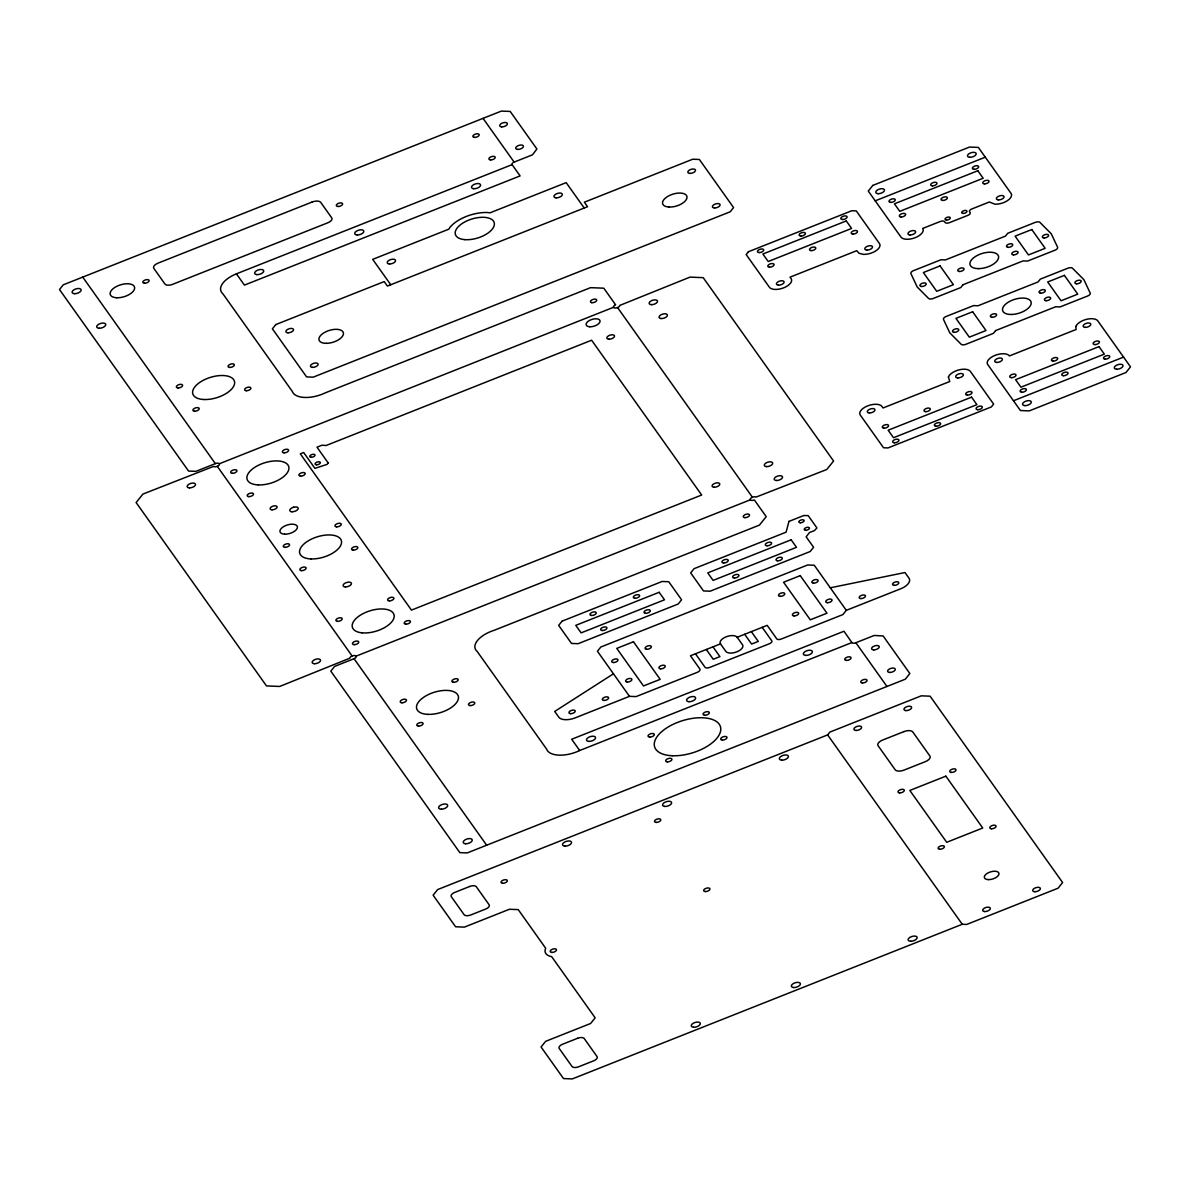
<?xml version="1.0" encoding="UTF-8"?>
<svg xmlns="http://www.w3.org/2000/svg" width="1190" height="1190" viewBox="0 0 1190 1190"><rect width="100%" height="100%" fill="white"/><g stroke="black" fill="none" stroke-linecap="round" stroke-linejoin="round"><path stroke-width="1.5" d="M830.293 587.801L904.965 572.539L909.026 578.251A13.626 6.664 -17.1 0 1 899.685 589.184L846.313 610.351L842.907 614.576L781.28 639.03A3.734 1.83 -17.1 0 1 776.862 638.971L767.178 625.345L737.16 637.26A9.059 4.433 -17.1 0 0 726.138 636.814A9.059 4.433 -17.1 0 0 720.471 643.864L690.453 655.779L699.869 669.018A4.314 2.112 -17.1 0 1 697.176 672.38L636.085 696.596L629.48 696.329L576.109 717.496A13.626 6.664 -17.1 0 1 558.764 717.154L554.704 711.442L613.46 673.793M827.63 734.899L829.906 732.073L921.298 695.823L930.104 696.195L1062.611 882.549L1058.074 888.201L966.667 924.452L962.264 924.273L572.316 1078.914L563.495 1078.557L541.063 1046.992L545.6 1041.339L590.627 1023.489L595.164 1017.837L551.669 956.656A18.252 8.94 -17.1 0 1 545.689 948.252L518.23 909.621L509.424 909.264L464.383 927.129L455.577 926.757L433.13 895.207L437.667 889.555L827.63 734.899L962.264 924.273M613.534 307.288A3.258 1.592 -17.1 0 1 615.647 304.878L603.791 288.188L590.567 287.653L325.376 392.819A24.023 11.751 -17.1 0 1 292.338 391.465L222.887 293.781A24.023 11.751 -17.1 0 1 236.408 273.834L512.087 164.637A3.258 1.592 -17.1 0 1 514.139 162.093L532.48 154.819L536.913 149.018L510.198 111.444L501.377 111.087L63.278 284.827L59.5 289.542L188.57 471.076L195.904 471.344L215.524 463.55A3.258 1.592 -17.1 0 1 219.049 463.535L219.362 463.862A3.258 1.592 -17.1 0 1 217.844 466.063L217.086 466.391A3.258 1.592 -17.1 0 1 213.56 466.406L142.919 494.073L136.121 502.552L266.486 685.916L279.695 686.452L349.934 658.144A3.258 1.592 -17.1 0 1 352.657 655.809A3.258 1.592 -17.1 0 1 356.152 656.285A3.258 1.592 -17.1 0 1 354.04 658.695L334.598 666.415L330.805 671.13L459.846 852.635L467.209 852.933L905.307 679.193L909.844 673.54L883.129 635.966L874.204 635.46L855.863 642.734A3.258 1.592 -17.1 0 1 851.891 642.57L579.694 750.518A24.023 11.751 -17.1 0 1 546.656 749.164L477.205 651.48A24.023 11.751 -17.1 0 1 494.207 630.284L759.413 525.117L766.211 516.639L754.341 499.949A3.258 1.592 -17.1 0 1 750.473 499.904A3.258 1.592 -17.1 0 1 751.916 497.48A3.258 1.592 -17.1 0 1 756.037 497.093L826.767 469.5L833.58 461.021L703.216 277.657L689.992 277.121L619.752 305.428A3.258 1.592 -17.1 0 1 617.03 307.764A3.258 1.592 -17.1 0 1 613.534 307.288L219.287 463.788M875.215 200.842L985.29 157.184M356.093 656.151L750.384 499.785M1013.478 400.762L1123.553 357.104M293.632 507.208L295.908 506.955A4.343 2.127 -17.1 0 1 298.095 508.889A4.343 2.127 -17.1 0 1 294.183 511.507L291.922 511.76M584.231 208.027L566.172 182.635L489.982 212.846L487.603 212.519A28.991 14.191 -17.1 0 0 449.85 227.483L448.883 229.149L372.693 259.361L390.751 284.752M846.313 610.351L814.257 565.25L807.653 564.982L600.831 647.003L597.425 651.242L629.48 696.329M483.036 118.36L514.139 162.093M617.565 307.57L752.422 497.241M855.863 642.734L886.952 686.466M512.087 164.637L520.104 175.912L244.426 285.109L236.408 273.834M762.18 627.338L771.775 640.83A3.704 1.815 -17.1 0 1 769.261 643.79L709.716 667.412A3.882 1.904 -17.1 0 1 705.001 667.218L695.466 653.786M751.336 631.637L758.283 641.41L751.604 644.043L744.657 634.285M737.16 637.26L742.501 644.772A9.059 4.433 -17.1 0 1 736.833 651.837A9.059 4.433 -17.1 0 1 725.826 651.391L720.471 643.864M712.974 646.854L719.92 656.612L713.241 659.26L706.295 649.487M579.694 750.518L571.676 739.243L843.978 631.25L851.891 642.57M82.735 277.106L215.345 463.624M217.264 466.316L352.121 656.002M354.04 658.695L486.651 845.212M292.056 511.76A4.343 2.127 -17.1 0 1 289.869 509.826A4.343 2.127 -17.1 0 1 293.781 507.208M948.4 376.992L949.754 381.514L883.039 407.977L881.968 406.474A11.781 5.757 -17.1 0 0 876.346 404.273L873.549 404.392A11.781 5.757 -17.1 0 0 860.296 415.072L883.53 447.752L887.933 447.946L991.344 406.935L993.62 404.109L970.475 371.563A11.781 5.757 -17.1 0 0 960.464 369.555A11.781 5.757 -17.1 0 0 949.412 375.296L948.4 376.992M1075.834 326.462L1076.117 329.481L1009.403 355.929A11.781 5.757 -17.1 0 0 1003.765 353.742L1000.968 353.861A11.781 5.757 -17.1 0 0 987.715 364.527L1020.41 410.52L1029.231 410.892L1125.963 372.515L1130.5 366.862L1097.805 320.884A11.781 5.757 -17.1 0 0 1087.898 319.024A11.781 5.757 -17.1 0 0 1076.831 324.766L1075.834 326.462M788.97 521.399L786.099 532.168L694.082 568.671L690.676 572.911L703.498 590.939L710.103 591.207L810.182 551.52L813.588 547.281L806.151 536.839L809.498 532.525L814.51 530.547L816.935 527.958L808.174 515.627L803.815 515.508L788.97 521.399M275.797 324.572L272.391 328.812L306.589 376.903L313.193 377.171L730.169 211.805L733.576 207.566L699.378 159.475L692.773 159.207L584.35 202.196L587.562 206.703L387.404 286.076L384.206 281.569L275.797 324.572M328.202 462.955L327.027 464.412L314.933 468.354L303.658 452.498L300.311 453.821L411.443 610.113L701.669 495.025L591.609 340.221L326.075 445.521L321.999 445.209L317.001 447.202L328.202 462.955M748.436 251.73L746.16 254.556L769.409 287.251A11.781 5.757 -17.1 0 0 788.673 285.02L790.368 283.354A11.781 5.757 -17.1 0 0 791.097 278.653L790.026 277.151L856.741 250.688L859.076 253.306L863.434 254.377A11.781 5.757 -17.1 0 0 876.004 250.763A11.781 5.757 -17.1 0 0 879.484 243.593L856.25 210.898L851.847 210.719L748.436 251.73M872.806 185.417L868.269 191.069L900.964 237.063A11.781 5.757 -17.1 0 0 920.242 234.846L921.923 233.18A11.781 5.757 -17.1 0 0 922.652 228.465L940.159 221.518A3.63 1.77 -17.1 0 1 944.562 221.697L945.098 222.456A3.63 1.77 -17.1 0 0 949.501 222.634L967.857 215.36A3.63 1.77 -17.1 0 0 970.118 212.534L969.582 211.775A3.63 1.77 -17.1 0 1 971.858 208.949L989.366 202.003L995.004 204.204A11.781 5.757 -17.1 0 0 1007.558 200.575A11.781 5.757 -17.1 0 0 1011.054 193.405L978.344 147.411L969.538 147.054L872.806 185.417M562.082 621.15L558.675 625.39L571.497 643.433L578.117 643.701L678.181 604.014L681.587 599.775L668.765 581.746L662.161 581.464L562.082 621.15M963.052 284.722L960.776 287.549L933.258 298.467A3.987 1.949 -17.1 0 1 928.542 298.407L917.207 287.013L910.915 273.611A3.987 1.949 -17.1 0 1 913.489 270.666L941.007 259.747L945.41 259.926L1005.461 236.111L1007.737 233.285L1035.255 222.381A3.987 1.949 -17.1 0 1 1039.956 222.426L1051.305 233.835L1057.598 247.237A3.987 1.949 -17.1 0 1 1055.024 250.183L1027.491 261.086L1023.088 260.908L963.052 284.722M995.643 330.567L993.367 333.393L965.849 344.312A3.987 1.949 -17.1 0 1 961.133 344.252L949.798 332.843L943.506 319.441A3.987 1.949 -17.1 0 1 946.08 316.495L973.599 305.592L978.002 305.771L1038.052 281.956L1040.328 279.129L1067.847 268.211A3.987 1.949 -17.1 0 1 1072.547 268.271L1083.897 279.665L1090.189 293.067A3.987 1.949 -17.1 0 1 1087.615 296.012L1060.082 306.931L1055.679 306.752L995.643 330.567M311.959 202.092L158.523 262.945A6.753 3.302 -17.1 0 0 153.986 268.598L164.666 283.637A6.441 3.154 -17.1 0 0 173.472 283.993L326.923 223.14A6.411 3.139 -17.1 0 0 331.46 217.487L320.779 202.449A7.125 3.481 -17.1 0 0 311.959 202.092M846.269 220.924L762.879 254.005L768.219 261.517L851.609 228.435L846.269 220.924M977.823 170.735L894.434 203.817L899.774 211.329L983.178 178.262L977.823 170.735M940.055 265.906L923.366 272.525L936.723 291.312L953.398 284.693L940.055 265.906M1031.79 229.536L1015.1 236.141L1028.457 254.928L1045.147 248.308L1031.79 229.536M972.647 311.75L955.957 318.37L969.314 337.157L985.989 330.537L972.647 311.75M1064.381 275.366L1047.691 281.985L1061.049 300.772L1077.738 294.153L1064.381 275.366M971.561 397.148L888.171 430.215L893.511 437.727L976.901 404.66L971.561 397.148M1098.995 346.617L1015.591 379.684L1020.931 387.196L1104.335 354.129L1098.995 346.617M659.156 592.293L575.767 625.36L581.107 632.872L664.496 599.805L659.156 592.293M791.157 539.799L707.753 572.881L713.107 580.393L796.497 547.326L791.157 539.799M633.452 641.767L616.777 648.386L643.493 685.961L660.167 679.341L633.452 641.767M800.245 575.633L783.57 582.237L810.286 619.812L826.961 613.207L800.245 575.633M469.693 886.476L454.684 892.441A5.429 2.663 -17.1 0 0 451.293 896.665L464.115 914.708A5.429 2.663 -17.1 0 0 470.719 914.976L485.728 909.026A5.429 2.663 -17.1 0 0 489.135 904.787L476.312 886.743A5.429 2.663 -17.1 0 0 469.693 886.476M903.969 731.597L882.623 740.061A7.244 3.54 -17.1 0 0 878.086 745.714L895.178 769.766A7.244 3.54 -17.1 0 0 903.984 770.123L925.344 761.659A7.244 3.54 -17.1 0 0 929.881 756.007L912.775 731.954A7.244 3.54 -17.1 0 0 903.969 731.597M945.857 776.163L909.829 790.443L946.705 842.297L982.732 828.017L945.857 776.163M577.626 1038.275L562.617 1044.225A5.429 2.663 -17.1 0 0 559.211 1048.464L572.033 1066.508A5.429 2.663 -17.1 0 0 578.638 1066.775L593.646 1060.825A5.429 2.663 -17.1 0 0 597.053 1056.586L584.231 1038.543A5.429 2.663 -17.1 0 0 577.626 1038.275M405.879 624.155A3.258 1.592 -17.1 0 0 410.461 621.552A3.258 1.592 -17.1 0 0 405.612 621.359A3.258 1.592 -17.1 0 0 405.879 624.155M389.175 600.846A3.258 1.592 -17.1 0 0 393.905 598.332A3.258 1.592 -17.1 0 0 389.175 597.99A3.258 1.592 -17.1 0 0 389.175 600.846M354.174 644.653A3.258 1.592 -17.1 0 0 358.755 642.064A3.258 1.592 -17.1 0 0 353.906 641.856A3.258 1.592 -17.1 0 0 354.174 644.653M337.603 621.359A3.258 1.592 -17.1 0 0 342.199 618.77A3.258 1.592 -17.1 0 0 337.335 618.562A3.258 1.592 -17.1 0 0 337.603 621.359M589.883 326.774A7.244 3.54 -17.1 0 0 600.087 321.003A7.244 3.54 -17.1 0 0 589.303 320.556A7.244 3.54 -17.1 0 0 589.883 326.774M204.011 399.513A21.747 10.636 -17.1 0 0 234.623 382.183A21.747 10.636 -17.1 0 0 202.255 380.86A21.747 10.636 -17.1 0 0 204.011 399.513M246.315 390.722A3.258 1.592 -17.1 0 0 250.912 388.119A3.258 1.592 -17.1 0 0 246.062 387.925A3.258 1.592 -17.1 0 0 246.315 390.722M229.759 367.427A3.258 1.592 -17.1 0 0 234.341 364.824A3.258 1.592 -17.1 0 0 229.492 364.631A3.258 1.592 -17.1 0 0 229.759 367.427M178.054 387.925A3.258 1.592 -17.1 0 0 182.635 385.322A3.258 1.592 -17.1 0 0 177.786 385.129A3.258 1.592 -17.1 0 0 178.054 387.925M194.61 411.219A3.258 1.592 -17.1 0 0 199.206 408.616A3.258 1.592 -17.1 0 0 194.342 408.423A3.258 1.592 -17.1 0 0 194.61 411.219M490.548 159.921A3.258 1.592 -17.1 0 0 495.219 157.377A3.258 1.592 -17.1 0 0 490.444 157.08A3.258 1.592 -17.1 0 0 490.548 159.921M474.557 137.386A3.258 1.592 -17.1 0 0 479.183 134.797A3.258 1.592 -17.1 0 0 474.364 134.559A3.258 1.592 -17.1 0 0 474.557 137.386M362.043 632.842A21.747 10.636 -17.1 0 0 394.188 616.539A21.747 10.636 -17.1 0 0 363.307 613.505A21.747 10.636 -17.1 0 0 362.043 632.842M232.63 473.322A3.258 1.592 -17.1 0 0 236.914 470.571A3.258 1.592 -17.1 0 0 231.842 470.675A3.258 1.592 -17.1 0 0 232.63 473.322M284.053 452.825A3.258 1.592 -17.1 0 0 288.649 450.222A3.258 1.592 -17.1 0 0 283.8 450.028A3.258 1.592 -17.1 0 0 284.053 452.825M300.624 476.119A3.258 1.592 -17.1 0 0 305.205 473.516A3.258 1.592 -17.1 0 0 300.356 473.322A3.258 1.592 -17.1 0 0 300.624 476.119M248.918 496.617A3.258 1.592 -17.1 0 0 253.5 494.014A3.258 1.592 -17.1 0 0 248.65 493.82A3.258 1.592 -17.1 0 0 248.918 496.617M258.304 484.91A21.747 10.636 -17.1 0 0 288.917 467.581A21.747 10.636 -17.1 0 0 256.549 466.257A21.747 10.636 -17.1 0 0 258.304 484.91M714.178 487.231A3.987 1.949 -17.1 0 0 719.786 484.047A3.987 1.949 -17.1 0 0 713.851 483.809A3.987 1.949 -17.1 0 0 714.178 487.231M608.923 339.195A3.987 1.949 -17.1 0 0 614.531 336.011A3.987 1.949 -17.1 0 0 608.596 335.773A3.987 1.949 -17.1 0 0 608.923 339.195M310.932 558.928A21.747 10.636 -17.1 0 0 341.545 541.614A21.747 10.636 -17.1 0 0 309.177 540.29A21.747 10.636 -17.1 0 0 310.932 558.928M336.681 526.843A3.258 1.592 -17.1 0 0 341.277 524.24A3.258 1.592 -17.1 0 0 336.428 524.046A3.258 1.592 -17.1 0 0 336.681 526.843M353.252 550.137A3.258 1.592 -17.1 0 0 357.833 547.534A3.258 1.592 -17.1 0 0 352.984 547.341A3.258 1.592 -17.1 0 0 353.252 550.137M301.546 570.635A3.258 1.592 -17.1 0 0 306.127 568.047A3.258 1.592 -17.1 0 0 301.278 567.838A3.258 1.592 -17.1 0 0 301.546 570.635M284.975 547.341A3.258 1.592 -17.1 0 0 289.572 544.737A3.258 1.592 -17.1 0 0 284.722 544.544A3.258 1.592 -17.1 0 0 284.975 547.341M345.353 586.908A4.343 2.127 -17.1 0 0 351.466 583.442A4.343 2.127 -17.1 0 0 344.996 583.189A4.343 2.127 -17.1 0 0 345.353 586.908M591.742 302.662A3.258 1.592 -17.1 0 0 596.726 300.356A3.258 1.592 -17.1 0 0 592.293 299.702A3.258 1.592 -17.1 0 0 591.742 302.662M144.54 283.205A3.258 1.592 -17.1 0 0 149.137 280.602A3.258 1.592 -17.1 0 0 144.273 280.409A3.258 1.592 -17.1 0 0 144.54 283.205M338.02 206.48A3.258 1.592 -17.1 0 0 342.616 203.877A3.258 1.592 -17.1 0 0 337.752 203.683A3.258 1.592 -17.1 0 0 338.02 206.48M116.769 297.753A12.688 6.203 -17.1 0 0 134.634 287.653A12.688 6.203 -17.1 0 0 115.742 286.879A12.688 6.203 -17.1 0 0 116.769 297.753M189.403 487.87A4.343 2.127 -17.1 0 0 195.532 484.404A4.343 2.127 -17.1 0 0 189.046 484.152A4.343 2.127 -17.1 0 0 189.403 487.87M314.428 663.722A4.343 2.127 -17.1 0 0 320.541 660.257A4.343 2.127 -17.1 0 0 314.071 659.989A4.343 2.127 -17.1 0 0 314.428 663.722M988.295 879.618A7.616 3.719 -17.1 0 0 999.02 873.564A7.616 3.719 -17.1 0 0 987.685 873.088A7.616 3.719 -17.1 0 0 988.295 879.618M939.803 849.258A3.258 1.592 -17.1 0 0 944.384 846.655A3.258 1.592 -17.1 0 0 939.535 846.462A3.258 1.592 -17.1 0 0 939.803 849.258M951.435 772.429A3.258 1.592 -17.1 0 0 956.016 769.826A3.258 1.592 -17.1 0 0 951.167 769.632A3.258 1.592 -17.1 0 0 951.435 772.429M899.536 792.897A3.258 1.592 -17.1 0 0 904.311 790.413A3.258 1.592 -17.1 0 0 899.625 790.011A3.258 1.592 -17.1 0 0 899.536 792.897M991.478 828.761A3.258 1.592 -17.1 0 0 996.075 826.158A3.258 1.592 -17.1 0 0 991.225 825.964A3.258 1.592 -17.1 0 0 991.478 828.761M660.822 318.518A4.343 2.127 -17.1 0 0 667.412 315.38A4.343 2.127 -17.1 0 0 661.447 314.577A4.343 2.127 -17.1 0 0 660.822 318.518M766.553 466.599A4.343 2.127 -17.1 0 0 772.682 463.133A4.343 2.127 -17.1 0 0 766.211 462.865A4.343 2.127 -17.1 0 0 766.553 466.599M651.421 304.655A4.343 2.127 -17.1 0 0 657.535 301.189A4.343 2.127 -17.1 0 0 651.064 300.921A4.343 2.127 -17.1 0 0 651.421 304.655M776.445 480.492A4.343 2.127 -17.1 0 0 782.559 477.026A4.343 2.127 -17.1 0 0 776.088 476.759A4.343 2.127 -17.1 0 0 776.445 480.492M805.749 655.407A4.715 2.306 -17.1 0 0 812.413 651.659A4.715 2.306 -17.1 0 0 805.422 651.361A4.715 2.306 -17.1 0 0 805.749 655.407M688.876 701.698A4.715 2.306 -17.1 0 0 695.659 698.039A4.715 2.306 -17.1 0 0 688.787 697.593A4.715 2.306 -17.1 0 0 688.876 701.698M588.946 741.4A4.715 2.306 -17.1 0 0 595.58 737.636A4.715 2.306 -17.1 0 0 588.559 737.354A4.715 2.306 -17.1 0 0 588.946 741.4M256.475 274.578A4.715 2.306 -17.1 0 0 263.704 271.275A4.715 2.306 -17.1 0 0 257.352 270.279A4.715 2.306 -17.1 0 0 256.475 274.578M357.283 234.995A4.715 2.306 -17.1 0 0 363.813 231.187A4.715 2.306 -17.1 0 0 356.717 230.994A4.715 2.306 -17.1 0 0 357.283 234.995M473.441 188.689A4.715 2.306 -17.1 0 0 480.596 185.298A4.715 2.306 -17.1 0 0 474.141 184.405A4.715 2.306 -17.1 0 0 473.441 188.689M873.787 649.889A3.987 1.949 -17.1 0 0 879.261 646.646A3.987 1.949 -17.1 0 0 873.222 646.542A3.987 1.949 -17.1 0 0 873.787 649.889M889.689 672.439A3.987 1.949 -17.1 0 0 895.297 669.256A3.987 1.949 -17.1 0 0 889.361 669.018A3.987 1.949 -17.1 0 0 889.689 672.439M517.62 149.405A3.987 1.949 -17.1 0 0 523.436 146.355A3.987 1.949 -17.1 0 0 517.695 145.879A3.987 1.949 -17.1 0 0 517.62 149.405M501.6 126.854A3.987 1.949 -17.1 0 0 507.416 123.805A3.987 1.949 -17.1 0 0 501.674 123.344A3.987 1.949 -17.1 0 0 501.6 126.854M99.35 328.262A4.715 2.306 -17.1 0 0 105.746 324.379A4.715 2.306 -17.1 0 0 98.547 324.334A4.715 2.306 -17.1 0 0 99.35 328.262M74.643 293.692A4.715 2.306 -17.1 0 0 81.173 289.884A4.715 2.306 -17.1 0 0 74.092 289.691A4.715 2.306 -17.1 0 0 74.643 293.692M441.475 809.2A4.715 2.306 -17.1 0 0 447.663 805.214A4.715 2.306 -17.1 0 0 440.33 805.362A4.715 2.306 -17.1 0 0 441.475 809.2M465.647 843.755A4.715 2.306 -17.1 0 0 472.281 840.006A4.715 2.306 -17.1 0 0 465.275 839.723A4.715 2.306 -17.1 0 0 465.647 843.755M862.304 682.941A3.258 1.592 -17.1 0 0 867.079 680.457A3.258 1.592 -17.1 0 0 862.408 680.055A3.258 1.592 -17.1 0 0 862.304 682.941M846.209 660.39A3.258 1.592 -17.1 0 0 851.058 657.966A3.258 1.592 -17.1 0 0 846.447 657.475A3.258 1.592 -17.1 0 0 846.209 660.39M418.478 726.093A3.258 1.592 -17.1 0 0 423.075 723.49A3.258 1.592 -17.1 0 0 418.211 723.297A3.258 1.592 -17.1 0 0 418.478 726.093M401.908 702.784A3.258 1.592 -17.1 0 0 406.504 700.196A3.258 1.592 -17.1 0 0 401.655 699.988A3.258 1.592 -17.1 0 0 401.908 702.784M470.11 705.581A3.258 1.592 -17.1 0 0 474.78 703.022A3.258 1.592 -17.1 0 0 469.99 702.74A3.258 1.592 -17.1 0 0 470.11 705.581M453.375 682.272A3.258 1.592 -17.1 0 0 458.21 679.832A3.258 1.592 -17.1 0 0 453.598 679.356A3.258 1.592 -17.1 0 0 453.375 682.272M427.879 714.372A21.747 10.636 -17.1 0 0 458.477 697.057A21.747 10.636 -17.1 0 0 426.124 695.734A21.747 10.636 -17.1 0 0 427.879 714.372M744.791 517.62A3.258 1.592 -17.1 0 0 749.536 515.121A3.258 1.592 -17.1 0 0 744.836 514.749A3.258 1.592 -17.1 0 0 744.791 517.62M649.725 737.071A3.258 1.592 -17.1 0 0 654.322 734.468A3.258 1.592 -17.1 0 0 649.472 734.275A3.258 1.592 -17.1 0 0 649.725 737.071M672.276 755.739A34.421 16.853 -17.1 0 0 720.753 728.31A34.421 16.853 -17.1 0 0 669.509 726.212A34.421 16.853 -17.1 0 0 672.276 755.739M722.389 740.046A3.258 1.592 -17.1 0 0 727.001 737.458A3.258 1.592 -17.1 0 0 722.152 737.235A3.258 1.592 -17.1 0 0 722.389 740.046M704.822 715.25A3.258 1.592 -17.1 0 0 709.359 712.617A3.258 1.592 -17.1 0 0 704.465 712.468A3.258 1.592 -17.1 0 0 704.822 715.25M667.367 761.868A3.258 1.592 -17.1 0 0 671.948 759.265A3.258 1.592 -17.1 0 0 667.099 759.071A3.258 1.592 -17.1 0 0 667.367 761.868M1034.794 891.712A3.987 1.949 -17.1 0 0 1040.402 888.528A3.987 1.949 -17.1 0 0 1034.467 888.29A3.987 1.949 -17.1 0 0 1034.794 891.712M984.517 911.54A3.987 1.949 -17.1 0 0 990.363 908.52A3.987 1.949 -17.1 0 0 984.666 908.015A3.987 1.949 -17.1 0 0 984.517 911.54M905.888 710.594A3.987 1.949 -17.1 0 0 911.644 707.514A3.987 1.949 -17.1 0 0 905.843 707.113A3.987 1.949 -17.1 0 0 905.888 710.594M855.997 730.452A3.987 1.949 -17.1 0 0 861.605 727.269A3.987 1.949 -17.1 0 0 855.67 727.03A3.987 1.949 -17.1 0 0 855.997 730.452M693.711 1027.253A4.715 2.306 -17.1 0 0 700.345 1023.489A4.715 2.306 -17.1 0 0 693.339 1023.207A4.715 2.306 -17.1 0 0 693.711 1027.253M793.789 987.551A4.715 2.306 -17.1 0 0 800.424 983.803A4.715 2.306 -17.1 0 0 793.403 983.52A4.715 2.306 -17.1 0 0 793.789 987.551M910.781 941.26A4.715 2.306 -17.1 0 0 917.163 937.378A4.715 2.306 -17.1 0 0 909.948 937.348A4.715 2.306 -17.1 0 0 910.781 941.26M564.952 846.135A4.715 2.306 -17.1 0 0 571.587 842.386A4.715 2.306 -17.1 0 0 564.566 842.104A4.715 2.306 -17.1 0 0 564.952 846.135M664.6 806.418A4.715 2.306 -17.1 0 0 671.651 802.967A4.715 2.306 -17.1 0 0 665.076 802.179A4.715 2.306 -17.1 0 0 664.6 806.418M781.785 760.157A4.715 2.306 -17.1 0 0 788.42 756.394A4.715 2.306 -17.1 0 0 781.399 756.111A4.715 2.306 -17.1 0 0 781.785 760.157M389.457 263.972A4.343 2.127 -17.1 0 0 395.571 260.521A4.343 2.127 -17.1 0 0 389.1 260.253A4.343 2.127 -17.1 0 0 389.457 263.972M556.132 197.823A4.343 2.127 -17.1 0 0 562.364 194.431A4.343 2.127 -17.1 0 0 555.998 194.044A4.343 2.127 -17.1 0 0 556.132 197.823M464.65 239.621A20.29 9.937 -17.1 0 0 494.386 224.211A20.29 9.937 -17.1 0 0 465.275 221.682A20.29 9.937 -17.1 0 0 464.65 239.621M690.036 173.398A3.987 1.949 -17.1 0 0 695.51 170.14A3.987 1.949 -17.1 0 0 689.471 170.051A3.987 1.949 -17.1 0 0 690.036 173.398M714.491 207.967A3.987 1.949 -17.1 0 0 720.099 204.784A3.987 1.949 -17.1 0 0 714.164 204.546A3.987 1.949 -17.1 0 0 714.491 207.967M312.524 367.368A3.987 1.949 -17.1 0 0 318.132 364.2A3.987 1.949 -17.1 0 0 312.197 363.962A3.987 1.949 -17.1 0 0 312.524 367.368M287.95 332.798A3.987 1.949 -17.1 0 0 293.558 329.63A3.987 1.949 -17.1 0 0 287.623 329.392A3.987 1.949 -17.1 0 0 287.95 332.798M669.167 207.045A12.688 6.203 -17.1 0 0 687.017 196.945A12.688 6.203 -17.1 0 0 668.14 196.172A12.688 6.203 -17.1 0 0 669.167 207.045M326.283 343.33A12.688 6.203 -17.1 0 0 343.375 332.813A12.688 6.203 -17.1 0 0 323.918 332.813A12.688 6.203 -17.1 0 0 326.283 343.33M627.294 682.048A3.258 1.592 -17.1 0 0 631.89 679.445A3.258 1.592 -17.1 0 0 627.041 679.252A3.258 1.592 -17.1 0 0 627.294 682.048M613.4 662.518A3.258 1.592 -17.1 0 0 617.997 659.914A3.258 1.592 -17.1 0 0 613.148 659.721A3.258 1.592 -17.1 0 0 613.4 662.518M646.512 649.264A3.258 1.592 -17.1 0 0 651.361 646.839A3.258 1.592 -17.1 0 0 646.75 646.348A3.258 1.592 -17.1 0 0 646.512 649.264M660.792 668.825A3.258 1.592 -17.1 0 0 665.24 666.147A3.258 1.592 -17.1 0 0 660.272 666.088A3.258 1.592 -17.1 0 0 660.792 668.825M794.087 615.899A3.258 1.592 -17.1 0 0 798.683 613.311A3.258 1.592 -17.1 0 0 793.834 613.103A3.258 1.592 -17.1 0 0 794.087 615.899M780.194 596.369A3.258 1.592 -17.1 0 0 784.79 593.765A3.258 1.592 -17.1 0 0 779.941 593.572A3.258 1.592 -17.1 0 0 780.194 596.369M813.395 583.13A3.258 1.592 -17.1 0 0 818.155 580.631A3.258 1.592 -17.1 0 0 813.454 580.259A3.258 1.592 -17.1 0 0 813.395 583.13M827.452 602.676A3.258 1.592 -17.1 0 0 832.048 600.072A3.258 1.592 -17.1 0 0 827.184 599.879A3.258 1.592 -17.1 0 0 827.452 602.676M591.668 615.468A3.258 1.592 -17.1 0 0 596.25 612.865A3.258 1.592 -17.1 0 0 591.4 612.672A3.258 1.592 -17.1 0 0 591.668 615.468M635.029 598.273A3.258 1.592 -17.1 0 0 639.625 595.669A3.258 1.592 -17.1 0 0 634.761 595.476A3.258 1.592 -17.1 0 0 635.029 598.273M645.471 613.281A3.258 1.592 -17.1 0 0 650.305 610.857A3.258 1.592 -17.1 0 0 645.709 610.366A3.258 1.592 -17.1 0 0 645.471 613.281M602.482 630.507A3.258 1.592 -17.1 0 0 606.93 627.829A3.258 1.592 -17.1 0 0 601.962 627.77A3.258 1.592 -17.1 0 0 602.482 630.507M570.664 713.658A3.258 1.592 -17.1 0 0 575.246 711.07A3.258 1.592 -17.1 0 0 570.397 710.861A3.258 1.592 -17.1 0 0 570.664 713.658M604.014 700.434A3.258 1.592 -17.1 0 0 608.611 697.831A3.258 1.592 -17.1 0 0 603.761 697.638A3.258 1.592 -17.1 0 0 604.014 700.434M860.876 598.57A3.258 1.592 -17.1 0 0 865.472 595.967A3.258 1.592 -17.1 0 0 860.623 595.774A3.258 1.592 -17.1 0 0 860.876 598.57M894.24 585.346A3.258 1.592 -17.1 0 0 898.837 582.743A3.258 1.592 -17.1 0 0 893.973 582.55A3.258 1.592 -17.1 0 0 894.24 585.346M705.358 891.548A3.258 1.592 -17.1 0 0 709.954 888.945A3.258 1.592 -17.1 0 0 705.09 888.752A3.258 1.592 -17.1 0 0 705.358 891.548M656.196 822.409A3.258 1.592 -17.1 0 0 660.792 819.821A3.258 1.592 -17.1 0 0 655.943 819.613A3.258 1.592 -17.1 0 0 656.196 822.409M502.567 883.263A3.258 1.592 -17.1 0 0 507.342 880.779A3.258 1.592 -17.1 0 0 502.671 880.377A3.258 1.592 -17.1 0 0 502.567 883.263M551.907 952.402A3.258 1.592 -17.1 0 0 556.504 949.798A3.258 1.592 -17.1 0 0 551.639 949.605A3.258 1.592 -17.1 0 0 551.907 952.402M1024.917 405.626A4.537 2.216 -17.1 0 0 1031.299 402.012A4.537 2.216 -17.1 0 0 1024.545 401.744A4.537 2.216 -17.1 0 0 1024.917 405.626M1116.651 369.242A4.537 2.216 -17.1 0 0 1123.033 365.642A4.537 2.216 -17.1 0 0 1116.28 365.36A4.537 2.216 -17.1 0 0 1116.651 369.242M1021.793 392.224A3.258 1.592 -17.1 0 0 1026.39 389.636A3.258 1.592 -17.1 0 0 1021.526 389.428A3.258 1.592 -17.1 0 0 1021.793 392.224M1063.488 375.698A3.258 1.592 -17.1 0 0 1068.084 373.095A3.258 1.592 -17.1 0 0 1063.22 372.901A3.258 1.592 -17.1 0 0 1063.488 375.698M1105.183 359.157A3.258 1.592 -17.1 0 0 1109.779 356.554A3.258 1.592 -17.1 0 0 1104.93 356.36A3.258 1.592 -17.1 0 0 1105.183 359.157M1011.426 377.647A3.258 1.592 -17.1 0 0 1016.022 375.043A3.258 1.592 -17.1 0 0 1011.158 374.85A3.258 1.592 -17.1 0 0 1011.426 377.647M1053.12 361.106A3.258 1.592 -17.1 0 0 1057.717 358.517A3.258 1.592 -17.1 0 0 1052.867 358.309A3.258 1.592 -17.1 0 0 1053.12 361.106M1094.83 344.579A3.258 1.592 -17.1 0 0 1099.411 341.976A3.258 1.592 -17.1 0 0 1094.562 341.783A3.258 1.592 -17.1 0 0 1094.83 344.579M1085.191 327.369A3.987 1.949 -17.1 0 0 1090.814 324.201A3.987 1.949 -17.1 0 0 1084.878 323.963A3.987 1.949 -17.1 0 0 1085.191 327.369M996.789 362.429A3.987 1.949 -17.1 0 0 1002.411 359.261A3.987 1.949 -17.1 0 0 996.476 359.008A3.987 1.949 -17.1 0 0 996.789 362.429M894.359 442.769A3.258 1.592 -17.1 0 0 898.956 440.166A3.258 1.592 -17.1 0 0 894.107 439.973A3.258 1.592 -17.1 0 0 894.359 442.769M936.054 426.228A3.258 1.592 -17.1 0 0 940.65 423.625A3.258 1.592 -17.1 0 0 935.801 423.432A3.258 1.592 -17.1 0 0 936.054 426.228M977.764 409.687A3.258 1.592 -17.1 0 0 982.345 407.099A3.258 1.592 -17.1 0 0 977.496 406.891A3.258 1.592 -17.1 0 0 977.764 409.687M883.991 428.177A3.258 1.592 -17.1 0 0 888.588 425.589A3.258 1.592 -17.1 0 0 883.739 425.38A3.258 1.592 -17.1 0 0 883.991 428.177M925.701 411.651A3.258 1.592 -17.1 0 0 930.283 409.048A3.258 1.592 -17.1 0 0 925.433 408.854A3.258 1.592 -17.1 0 0 925.701 411.651M967.396 395.11A3.258 1.592 -17.1 0 0 971.992 392.507A3.258 1.592 -17.1 0 0 967.128 392.313A3.258 1.592 -17.1 0 0 967.396 395.11M957.772 377.914A3.987 1.949 -17.1 0 0 963.379 374.731A3.987 1.949 -17.1 0 0 957.444 374.493A3.987 1.949 -17.1 0 0 957.772 377.914M869.369 412.96A3.987 1.949 -17.1 0 0 874.977 409.791A3.987 1.949 -17.1 0 0 869.042 409.553A3.987 1.949 -17.1 0 0 869.369 412.96M1076.623 283.785A3.258 1.592 -17.1 0 0 1081.204 281.182A3.258 1.592 -17.1 0 0 1076.355 280.989A3.258 1.592 -17.1 0 0 1076.623 283.785M954.187 332.337A3.258 1.592 -17.1 0 0 958.783 329.734A3.258 1.592 -17.1 0 0 953.934 329.541A3.258 1.592 -17.1 0 0 954.187 332.337M1046.099 300.698A3.258 1.592 -17.1 0 0 1050.681 298.11A3.258 1.592 -17.1 0 0 1045.832 297.902A3.258 1.592 -17.1 0 0 1046.099 300.698M1040.491 293.171A3.258 1.592 -17.1 0 0 1045.341 290.747A3.258 1.592 -17.1 0 0 1040.759 290.256A3.258 1.592 -17.1 0 0 1040.491 293.171M992.058 317.313A3.258 1.592 -17.1 0 0 996.64 314.725A3.258 1.592 -17.1 0 0 991.791 314.517A3.258 1.592 -17.1 0 0 992.058 317.313M1011.232 314.472A14.86 7.274 -17.1 0 0 1031.105 302.082A14.86 7.274 -17.1 0 0 1008.213 302.23A14.86 7.274 -17.1 0 0 1011.232 314.472M778.483 285.139A3.987 1.949 -17.1 0 0 784.106 281.971A3.987 1.949 -17.1 0 0 778.171 281.733A3.987 1.949 -17.1 0 0 778.483 285.139M866.885 250.093A3.987 1.949 -17.1 0 0 872.493 246.91A3.987 1.949 -17.1 0 0 866.558 246.672A3.987 1.949 -17.1 0 0 866.885 250.093M852.903 234.073A3.258 1.592 -17.1 0 0 857.484 231.47A3.258 1.592 -17.1 0 0 852.635 231.276A3.258 1.592 -17.1 0 0 852.903 234.073M811.193 250.614A3.258 1.592 -17.1 0 0 815.79 248.011A3.258 1.592 -17.1 0 0 810.94 247.817A3.258 1.592 -17.1 0 0 811.193 250.614M769.499 267.14A3.258 1.592 -17.1 0 0 774.095 264.552A3.258 1.592 -17.1 0 0 769.231 264.344A3.258 1.592 -17.1 0 0 769.499 267.14M842.535 219.496A3.258 1.592 -17.1 0 0 847.116 216.892A3.258 1.592 -17.1 0 0 842.267 216.699A3.258 1.592 -17.1 0 0 842.535 219.496M800.84 236.037A3.258 1.592 -17.1 0 0 805.422 233.433A3.258 1.592 -17.1 0 0 800.573 233.225A3.258 1.592 -17.1 0 0 800.84 236.037M759.131 252.563A3.258 1.592 -17.1 0 0 763.727 249.974A3.258 1.592 -17.1 0 0 758.878 249.766A3.258 1.592 -17.1 0 0 759.131 252.563M963.141 213.427A2.722 1.324 -17.1 0 0 966.964 211.255A2.722 1.324 -17.1 0 0 962.918 211.091A2.722 1.324 -17.1 0 0 963.141 213.427M969.85 157.303A4.537 2.216 -17.1 0 0 976.216 153.703A4.537 2.216 -17.1 0 0 969.478 153.421A4.537 2.216 -17.1 0 0 969.85 157.303M878.101 193.687A4.537 2.216 -17.1 0 0 884.482 190.073A4.537 2.216 -17.1 0 0 877.744 189.805A4.537 2.216 -17.1 0 0 878.101 193.687M946.466 220.046A2.722 1.324 -17.1 0 0 950.289 217.874A2.722 1.324 -17.1 0 0 946.243 217.711A2.722 1.324 -17.1 0 0 946.466 220.046M890.7 202.389A3.258 1.592 -17.1 0 0 895.282 199.786A3.258 1.592 -17.1 0 0 890.432 199.593A3.258 1.592 -17.1 0 0 890.7 202.389M932.395 185.848A3.258 1.592 -17.1 0 0 936.976 183.245A3.258 1.592 -17.1 0 0 932.127 183.052A3.258 1.592 -17.1 0 0 932.395 185.848M974.089 169.307A3.258 1.592 -17.1 0 0 978.686 166.704A3.258 1.592 -17.1 0 0 973.822 166.511A3.258 1.592 -17.1 0 0 974.089 169.307M901.053 216.967A3.258 1.592 -17.1 0 0 905.65 214.364A3.258 1.592 -17.1 0 0 900.8 214.17A3.258 1.592 -17.1 0 0 901.053 216.967M942.763 200.426A3.258 1.592 -17.1 0 0 947.344 197.823A3.258 1.592 -17.1 0 0 942.495 197.629A3.258 1.592 -17.1 0 0 942.763 200.426M984.457 183.885A3.258 1.592 -17.1 0 0 989.039 181.297A3.258 1.592 -17.1 0 0 984.189 181.088A3.258 1.592 -17.1 0 0 984.457 183.885M998.44 199.905A3.987 1.949 -17.1 0 0 1004.062 196.722A3.987 1.949 -17.1 0 0 998.127 196.484A3.987 1.949 -17.1 0 0 998.44 199.905M910.038 234.966A3.987 1.949 -17.1 0 0 915.66 231.782A3.987 1.949 -17.1 0 0 909.725 231.544A3.987 1.949 -17.1 0 0 910.038 234.966M311.2 457.272A2.722 1.324 -17.1 0 0 315.023 455.101A2.722 1.324 -17.1 0 0 310.977 454.937A2.722 1.324 -17.1 0 0 311.2 457.272M316.466 464.769A2.722 1.324 -17.1 0 0 320.363 462.657A2.722 1.324 -17.1 0 0 316.391 462.404A2.722 1.324 -17.1 0 0 316.466 464.769M284.678 534.176A9.059 4.433 -17.1 0 0 297.426 526.962A9.059 4.433 -17.1 0 0 283.949 526.411A9.059 4.433 -17.1 0 0 284.678 534.176M272.019 509.796A3.63 1.77 -17.1 0 0 277.121 506.91A3.63 1.77 -17.1 0 0 271.737 506.687A3.63 1.77 -17.1 0 0 272.019 509.796M723.654 562.974A3.258 1.592 -17.1 0 0 728.25 560.386A3.258 1.592 -17.1 0 0 723.401 560.178A3.258 1.592 -17.1 0 0 723.654 562.974M767.029 545.779A3.258 1.592 -17.1 0 0 771.611 543.19A3.258 1.592 -17.1 0 0 766.762 542.982A3.258 1.592 -17.1 0 0 767.029 545.779M777.457 560.788A3.258 1.592 -17.1 0 0 782.306 558.363A3.258 1.592 -17.1 0 0 777.695 557.887A3.258 1.592 -17.1 0 0 777.457 560.788M734.468 578.013A3.258 1.592 -17.1 0 0 738.931 575.335A3.258 1.592 -17.1 0 0 733.962 575.276A3.258 1.592 -17.1 0 0 734.468 578.013M800.29 522.752A2.722 1.324 -17.1 0 0 804.113 520.595A2.722 1.324 -17.1 0 0 800.067 520.432A2.722 1.324 -17.1 0 0 800.29 522.752M805.63 530.264A2.722 1.324 -17.1 0 0 809.453 528.107A2.722 1.324 -17.1 0 0 805.407 527.944A2.722 1.324 -17.1 0 0 805.63 530.264M959.467 271.484A3.258 1.592 -17.1 0 0 964.049 268.88A3.258 1.592 -17.1 0 0 959.2 268.687A3.258 1.592 -17.1 0 0 959.467 271.484M1007.9 247.327A3.258 1.592 -17.1 0 0 1012.75 244.917A3.258 1.592 -17.1 0 0 1008.168 244.411A3.258 1.592 -17.1 0 0 1007.9 247.327M1013.508 254.868A3.258 1.592 -17.1 0 0 1018.09 252.265A3.258 1.592 -17.1 0 0 1013.24 252.072A3.258 1.592 -17.1 0 0 1013.508 254.868M1044.032 237.941A3.258 1.592 -17.1 0 0 1048.613 235.337A3.258 1.592 -17.1 0 0 1043.764 235.144A3.258 1.592 -17.1 0 0 1044.032 237.941M921.595 286.493A3.258 1.592 -17.1 0 0 926.192 283.889A3.258 1.592 -17.1 0 0 921.343 283.696A3.258 1.592 -17.1 0 0 921.595 286.493M978.641 268.628A14.86 7.274 -17.1 0 0 998.514 256.252A14.86 7.274 -17.1 0 0 975.621 256.386A14.86 7.274 -17.1 0 0 978.641 268.628"/></g></svg>
